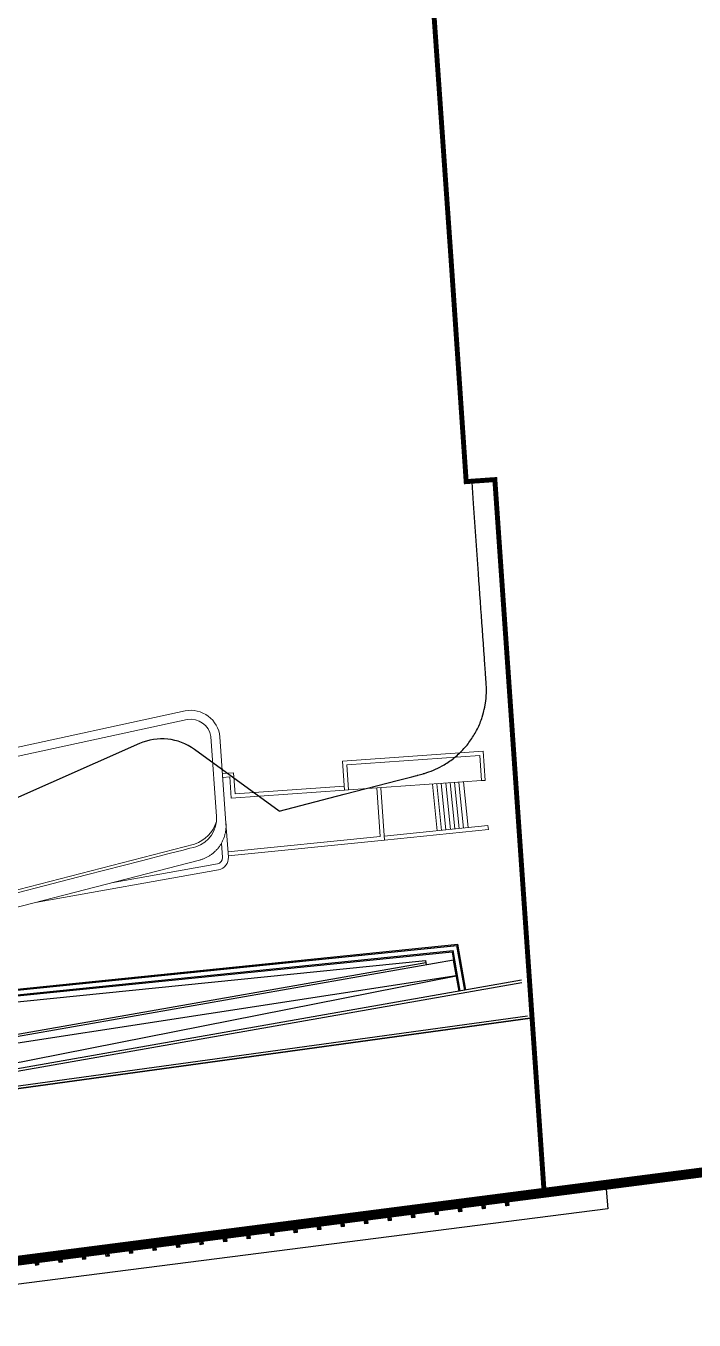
# Model space of a CAD drawing. Header units: millimetres. Extents: x 50357 to 985146, y 723188 to 1803594.
# Drawn here: x 832309.5 to 832343.3, y 817925.4 to 817990.9 of the extents above; entities that cross this region are included whole.
import ezdxf
from ezdxf.xclip import XClip

# ---------------------------------------------------------------- set-up
doc = ezdxf.new("R2010")
doc.units = ezdxf.units.MM
doc.header["$LTSCALE"] = 3
doc.header["$MEASUREMENT"] = 0
for name, pattern in [('B0703', [4.6875, 3.125, -1.5625]), ('DIVIDE', [1.25, 0.5, -0.25, 0, -0.25, 0, -0.25]), ('PHANTOM2', [1.25, 0.625, -0.125, 0.125, -0.125, 0.125, -0.125]), ('x-baseplan$0$DGN Style 2', [1.94727e-06, 0, -1.94727e-06]), ('x-boundary$0$DGN Style 4', [76.563414, 38.257796, -19.128898, 0.047822, -19.128898])]:
    doc.linetypes.add(name, pattern=pattern)
for name, color, linetype in [('00_Xref', 7, 'Continuous'), ('LWK-GA_WALL', 8, 'Continuous'), ('LWK-MA_PAVING BANDING', 8, 'Continuous'), ('LWK-PROMENADE BALLUSTRADE', 8, 'Continuous'), ('Proposed Louvre wall', 4, 'Continuous'), ('UAJ-00XREF', 7, 'Continuous'), ('UAJ-90.5LAND', 8, 'Continuous'), ('UAJ_MID_ROOF', 3, 'Continuous')]:
    doc.layers.add(name, color=color, linetype=linetype)
for name, color, linetype, lineweight in [('UAJ-08META', 8, 'Continuous', 9), ('UAJ-24STAI-c', 8, 'Continuous', 9), ('UAJ-34RAIL-a', 1, 'Continuous', 13)]:
    doc.layers.add(name, color=color, linetype=linetype, lineweight=lineweight)
doc.layers.add('x-baseplan$0$AR-ROAD_AR_BS_MI_', color=7, linetype='Continuous', true_color=0x6d6d6d)
doc.layers.add('x-boundary$0$AR-SIMS_BL_', color=7, linetype='x-boundary$0$DGN Style 4', true_color=0xff0505)
pattern_1 = [(315, (-2836.0025, 3466.4423), (1.767767, 1.767767), []), (45, (-2836.0025, 3466.4423), (-1.767767, 1.767767), [])]

# ---------------------------------------------------------------- blocks, each defined once
blk = doc.blocks.new('x-baseplan')
at = {"layer": 'x-baseplan$0$AR-ROAD_AR_BS_MI_', "linetype": 'x-baseplan$0$DGN Style 2', "lineweight": 0, "flags": 128}
blk.add_lwpolyline([(834687.683, 817936.854), (834552.251, 817919.489)], dxfattribs=at)
blk = doc.blocks.new('PROMENADE BALLUSTRADE')
at = {"layer": 'LWK-PROMENADE BALLUSTRADE'}
h = blk.add_hatch(dxfattribs=at)
h.set_pattern_fill('_USER', color=8, scale=2.5, angle=-45, double=1, pattern_type=0)
h.set_pattern_definition(pattern_1)
edge = h.paths.add_edge_path()
edge.add_line((-17, 43), (-17, 187))
edge.add_arc((-8, 187), 9, 90, 180, ccw=False)
edge.add_line((-8, 196), (-8, 190))
edge.add_arc((-8, 187), 3, 90, 180)
edge.add_line((-11, 187), (-11, 43))
edge.add_arc((-8, 43), 3, 180, 270)
edge.add_line((-8, 40), (-8, 34))
edge.add_arc((-8, 43), 9, 180, 270, ccw=False)
h = blk.add_hatch(dxfattribs=at)
h.set_pattern_fill('_USER', color=8, scale=2.5, angle=-45, double=1, pattern_type=0)
h.set_pattern_definition(pattern_1)
edge = h.paths.add_edge_path()
edge.add_line((17, 43), (17, 187))
edge.add_arc((8, 187), 9, 0, 90)
edge.add_line((8, 196), (8, 190))
edge.add_arc((8, 187), 3, 0, 90, ccw=False)
edge.add_line((11, 187), (11, 43))
edge.add_arc((8, 43), 3, -90, 0, ccw=False)
edge.add_line((8, 40), (8, 34))
edge.add_arc((8, 43), 9, -90, 0)
blk.add_lwpolyline([(75, 230), (75, 0), (-75, 0), (-75, 230)], close=True, dxfattribs=at)
at = {"layer": 'LWK-PROMENADE BALLUSTRADE', "color": 8}
for points in [[(-32.5, 205), (-67.5, 205)], [(-32.5, 25), (-67.5, 25)], [(-50, 187.5), (-50, 222.5)], [(-50, 7.5), (-50, 42.5)], [(67.5, 205), (32.5, 205)], [(67.5, 25), (32.5, 25)], [(50, 187.5), (50, 222.5)], [(50, 7.5), (50, 42.5)]]:
    blk.add_lwpolyline(points, dxfattribs=at)
at = {"layer": 'LWK-PROMENADE BALLUSTRADE'}
for points in [[(-5, 43, -1), (-11, 43), (-11, 187, -1), (-5, 187)], [(11, 187, 1), (5, 187), (5, 43, 1), (11, 43)]]:
    blk.add_lwpolyline(points, format="xyb", close=True, dxfattribs=at)
at = {"layer": 'LWK-PROMENADE BALLUSTRADE', "color": 8}
for centre in [(-50, 205), (-50, 25), (50, 205), (50, 25)]:
    blk.add_circle(centre, 12.5, dxfattribs=at)
blk = doc.blocks.new('3A35X-MAGP-P-LD-00-0')
at = {"layer": 'LWK-GA_WALL', "lineweight": 30, "ltscale": 0.5}
for points in [[(834651362, 817932119), (834651432, 817931120)], [(834651432, 817931120), (834575926, 817921450)]]:
    blk.add_lwpolyline(points, dxfattribs=at)
at = {"layer": 'LWK-GA_WALL', "ltscale": 0.5, "elevation": 4047}
blk.add_lwpolyline([(834647011, 817931894), (834636163, 817930508), (834621889, 817928712), (834608683, 817926959), (834590467, 817924721), (834569539, 817921947), (834552150, 817919745), (834551322, 817919445), (834529685, 817911079), (834518657, 817906847), (834506366, 817902183), (834496343, 817898357), (834485453, 817894209), (834473244, 817889480), (834460256, 817884558), (834451189, 817881116), (834434617, 817874777)], dxfattribs=at)
at = {"layer": 'LWK-GA_WALL', "lineweight": 30, "ltscale": 0.5, "elevation": 4047}
blk.add_lwpolyline([(834647049, 817931596), (834636200, 817930210), (834621928, 817928414), (834608721, 817926661), (834590505, 817924424), (834569578, 817921650), (834552220, 817919452), (834551427, 817919164), (834529793, 817910799), (834518764, 817906567), (834506473, 817901903), (834496450, 817898077), (834485560, 817893929), (834473351, 817889200), (834460362, 817884277), (834451296, 817880835), (834434724, 817874497)], dxfattribs=at)
at = {"layer": 'LWK-MA_PAVING BANDING', "ltscale": 0.5}
for p, q in [((834604588, 817940457, 0), (834643798, 817944444, 0)), ((834643624, 817943700, 0), (834606395, 817937151, 0))]:
    blk.add_line(p, q, dxfattribs=at)
for points in [[(834634789, 817951233), (834638077, 817952087), (834640826, 817952800), (834641513, 817952978), (834641685, 817953023), (834641771, 817953045), (834641793, 817953050), (834641804, 817953053), (834641812, 817953055), (834642085, 817953129), (834642093, 817953132), (834642103, 817953134), (834642113, 817953137), (834642122, 817953140), (834642141, 817953145), (834642258, 817953181), (834642373, 817953221), (834642487, 817953263), (834642599, 817953308), (834642710, 817953357), (834642820, 817953408), (834642929, 817953463), (834643036, 817953520), (834643142, 817953581), (834643210, 817953623), (834643279, 817953666), (834643346, 817953711), (834643413, 817953756), (834643479, 817953803), (834643544, 817953851), (834643608, 817953901), (834643671, 817953951), (834643733, 817954003), (834643795, 817954056), (834643855, 817954110), (834643914, 817954165), (834643973, 817954221), (834644030, 817954278), (834644086, 817954336), (834644141, 817954396), (834644195, 817954456), (834644248, 817954517), (834644299, 817954579), (834644350, 817954643), (834644399, 817954707), (834644447, 817954772), (834644494, 817954838), (834644540, 817954904), (834644584, 817954972), (834644627, 817955041), (834644669, 817955110), (834644710, 817955180), (834644749, 817955250), (834644787, 817955322), (834644824, 817955394), (834644859, 817955466), (834644893, 817955540), (834644926, 817955614), (834644957, 817955688), (834644987, 817955764), (834645015, 817955839), (834645042, 817955916), (834645068, 817955991), (834645104, 817956108), (834645136, 817956226), (834645156, 817956305), (834645174, 817956381), (834645199, 817956501), (834645221, 817956621), (834645233, 817956699), (834645250, 817956820), (834645262, 817956941), (834645269, 817957021), (834645274, 817957102), (834645278, 817957182), (834645280, 817957325), (834645280, 817957406), (834645279, 817957425), (834645279, 817957445), (834645279, 817957456), (834645278, 817957464), (834645268, 817957699), (834645264, 817957750), (834645264, 817957760), (834645262, 817957782), (834645261, 817957804), (834645257, 817957848), (834645254, 817957893), (834645251, 817957937), (834645245, 817958025), (834645239, 817958114), (834645232, 817958202), (834645229, 817958247), (834645226, 817958291), (834645220, 817958379), (834645213, 817958468), (834645201, 817958645), (834645195, 817958734), (834645188, 817958822), (834645176, 817958999), (834645163, 817959176), (834645151, 817959354), (834645126, 817959708), (834645100, 817960062), (834645075, 817960416), (834645050, 817960770), (834645025, 817961124), (834645000, 817961478), (834644975, 817961833), (834644950, 817962187), (834644925, 817962541), (834644900, 817962895), (834644875, 817963249), (834644824, 817963957), (834644774, 817964666), (834644724, 817965374), (834644674, 817966082), (834644624, 817966791), (834644547, 817967885)], [(834644196, 817942176), (834643798, 817944444)]]:
    blk.add_lwpolyline(points, dxfattribs=at)
at = {"layer": 'LWK-MA_PAVING BANDING', "ltscale": 0.5, "elevation": 0}
blk.add_lwpolyline([(834634789, 817951233), (834630495, 817954351, 0.267258), (834627717, 817954646), (834611980, 817947682, 0.443097), (834611141, 817945151), (834611168, 817945102)], format="xyb", dxfattribs=at)
at = {"layer": 'LWK-MA_PAVING BANDING', "ltscale": 0.5, "elevation": 0, "flags": 128}
blk.add_lwpolyline([(834647500, 817940768), (834606746, 817935156), (834606396, 817937149), (834606072, 817937094, 0.157628), (834604979, 817936514), (834604215, 817935777, -0.176318), (834600278, 817934024), (834579253, 817932554), (834543070, 817930025)], format="xyb", dxfattribs=at)
at = {"layer": 'Proposed Louvre wall', "linetype": 'B0703', "extrusion": (7.20637e-08, -1.03084e-06, 1)}
blk.add_lwpolyline([(834631984, 817952207), (834631984, 817952207)], dxfattribs=at)
at = {"layer": 'UAJ-08META', "color": 2}
for p, q in [((834630028, 817956306), (834613640, 817952729)), ((834630127, 817955871), (834613694, 817952283)), ((834631616, 817950966, 24202), (834631333, 817955006)), ((834637995, 817953764), (834645124, 817954263)), ((834638098, 817952293), (834637995, 817953764)), ((834644951, 817954050), (834638208, 817953579)), ((834645039, 817952778), (834644951, 817954050)), ((834645124, 817954263), (834645227, 817952791)), ((834638208, 817953579), (834638297, 817952307)), ((834645227, 817952791), (834645039, 817952778)), ((834638297, 817952307), (834638098, 817952293))]:
    blk.add_line(p, q, dxfattribs=at)
for points in [[(834632095, 817950620), (834631789, 817954995)], [(834630749, 817948752), (834630784, 817948761), (834630819, 817948771), (834630854, 817948782), (834630889, 817948794), (834630924, 817948806), (834630959, 817948820), (834630994, 817948834), (834631028, 817948849), (834631063, 817948864), (834631097, 817948881), (834631132, 817948898), (834631166, 817948917), (834631199, 817948936), (834631233, 817948955), (834631266, 817948976), (834631299, 817948998), (834631332, 817949020), (834631364, 817949043), (834631396, 817949067), (834631427, 817949091), (834631458, 817949117), (834631489, 817949143), (834631518, 817949170), (834631548, 817949198), (834631577, 817949226), (834631605, 817949255), (834631632, 817949285), (834631659, 817949315), (834631686, 817949346), (834631711, 817949378), (834631736, 817949410), (834631760, 817949442), (834631784, 817949476), (834631806, 817949510), (834631828, 817949544), (834631849, 817949579), (834631869, 817949614), (834631889, 817949649), (834631907, 817949685), (834631925, 817949722), (834631942, 817949758), (834631958, 817949795), (834631973, 817949832), (834631988, 817949869), (834632001, 817949907), (834632014, 817949945), (834632025, 817949983), (834632036, 817950021), (834632046, 817950059), (834632055, 817950097), (834632063, 817950135), (834632071, 817950173), (834632077, 817950211), (834632083, 817950249), (834632088, 817950287), (834632092, 817950325), (834632095, 817950362), (834632097, 817950400), (834632099, 817950437), (834632100, 817950474), (834632100, 817950511), (834632099, 817950548), (834632097, 817950584), (834632095, 817950620)], [(834591812, 817938706), (834630749, 817948752)]]:
    blk.add_lwpolyline(points, dxfattribs=at)
blk.add_polyline3d([(834591637, 817939384, 12101), (834591817, 817939430, 12101), (834592166, 817939520, 12101), (834592865, 817939701, 12101), (834619433, 817946555, 12101), (834625026, 817947998, 12101), (834627823, 817948719, 12101), (834629221, 817949080, 12101), (834629920, 817949260, 12101), (834630270, 817949351, 12101), (834630445, 817949396, 12101), (834630568, 817949428, 12101)], dxfattribs=at)
for centre, radius, start, end in [((834630297, 817954829), 1502, 6.36545, 100.30025), ((834630294, 817954831), 1053, 9.56882, 99.17397), ((834630113, 817950864, 24202), 1507, 287.59073, 3.86465)]:
    blk.add_arc(centre, radius, start, end, dxfattribs=at)
at = {"layer": 'UAJ-24STAI-c'}
for p, q in [((834642545, 817952604), (834642786, 817950241)), ((834642770, 817952620), (834643009, 817950264)), ((834642994, 817952635), (834643233, 817950287)), ((834643219, 817952651), (834643457, 817950310)), ((834643444, 817952667), (834643681, 817950332)), ((834643668, 817952682), (834643905, 817950355)), ((834643893, 817952691), (834644129, 817950378)), ((834644117, 817952714), (834644352, 817950401))]:
    blk.add_line(p, q, dxfattribs=at)
at = {"layer": 'UAJ-34RAIL-a'}
for p, q in [((834631920, 817953136), (834632482, 817953175)), ((834632482, 817953175), (834632552, 817952106)), ((834632297, 817952961), (834631934, 817952936)), ((834632365, 817951892), (834632297, 817952961)), ((834632552, 817952106), (834638084, 817952492)), ((834638297, 817952307), (834645039, 817952778)), ((834639735, 817952407), (834639898, 817949948)), ((834640117, 817949769), (834639934, 817952421)), ((834638098, 817952293), (834632365, 817951892)), ((834632216, 817948901), (834632095, 817950620)), ((834639898, 817949948), (834632198, 817949164)), ((834632212, 817948965), (834640117, 817949769)), ((834612319, 817944873), (834630503, 817949565)), ((834631866, 817949608), (834631917, 817948880)), ((834631670, 817948564), (834626296, 817947603)), ((834622450, 817946610), (834631723, 817948268))]:
    blk.add_line(p, q, dxfattribs=at)
at = {"layer": 'UAJ-34RAIL-a', "color": 8}
for p, q in [((834645363, 817950503), (834640103, 817949968)), ((834645383, 817950305), (834645363, 817950503)), ((834640117, 817949769), (834645383, 817950305))]:
    blk.add_line(p, q, dxfattribs=at)
at = {"layer": 'UAJ-34RAIL-a'}
for centre, radius, start, end in [((834629946, 817951215), 1742, 288.64013, 342.94145), ((834631618, 817948859), 300, 280.06672, 4.06805), ((834631618, 817948859), 600, 280.13586, 3.99891)]:
    blk.add_arc(centre, radius, start, end, dxfattribs=at)
at = {"layer": 'UAJ-90.5LAND', "ltscale": 0.5}
for p, q in [((834604583, 817940506, 0), (834643839, 817944498, 0)), ((834604589, 817940447, 0), (834643789, 817944433, 0)), ((834604612, 817940218, 0), (834643600, 817944182, 0)), ((834604618, 817940158, 0), (834643550, 817944117, 0)), ((834643550, 817944117, 0), (834643624, 817943700, 0)), ((834604649, 817939860, 0), (834642202, 817943678, 0)), ((834643624, 817943700, 0), (834606395, 817937151, 0))]:
    blk.add_line(p, q, dxfattribs=at)
for points in [[(834644246, 817942185), (834643839, 817944498)], [(834643960, 817942135), (834643600, 817944182)], [(834644187, 817942175), (834643789, 817944433)], [(834643901, 817942124), (834643624, 817943700)]]:
    blk.add_lwpolyline(points, dxfattribs=at)
at = {"layer": 'UAJ-90.5LAND', "elevation": 0}
for points in [[(834606050, 817937217), (834642219, 817943580)], [(834642202, 817943678), (834642241, 817943457)], [(834606673, 817935575), (834643762, 817942912), (834606395, 817937151)], [(834647066, 817942681), (834606673, 817935575), (834606746, 817935156), (834647500, 817940768)], [(834647075, 817942556), (834606817, 817935473), (834606849, 817935296), (834647368, 817940876)]]:
    blk.add_lwpolyline(points, dxfattribs=at)
blk.add_lwpolyline([(834647500, 817940768), (834606746, 817935156), (834606396, 817937149), (834606072, 817937094, 0.157628), (834604979, 817936514), (834604215, 817935777, -0.176318), (834600278, 817934024), (834579253, 817932554), (834543070, 817930025)], format="xyb", dxfattribs=at)
at = {"layer": 'UAJ_MID_ROOF', "color": 8, "linetype": 'Continuous', "ltscale": 10}
for p, q in [((834637081, 817949581), (834637081, 817949581)), ((834637230, 817949601), (834637230, 817949601))]:
    blk.add_line(p, q, dxfattribs=at)
at = {"layer": 'LWK-PROMENADE BALLUSTRADE', "color": 2}
for p, rotation in [((834646324, 817931503, 4047), 187.2803119752081), ((834640372, 817930743, 4047), 187.2803119752081), ((834641562, 817930895, 4047), 187.2803119752081), ((834642753, 817931047, 4047), 187.2803119752081), ((834643943, 817931199, 4047), 187.2803119752081), ((834645133, 817931351, 4047), 187.2803119752081), ((834635610, 817930136, 4047), 187.1717514235347), ((834636801, 817930287, 4047), 187.2803119752081), ((834637991, 817930439, 4047), 187.2803119752081), ((834639182, 817930591, 4047), 187.2803119752081), ((834630848, 817929537, 4047), 187.1717514235347), ((834632039, 817929686, 4047), 187.1717514235347), ((834633229, 817929836, 4047), 187.1717514235347), ((834634420, 817929986, 4047), 187.1717514235347), ((834624895, 817928788, 4047), 187.1717514235347), ((834626086, 817928937, 4047), 187.1717514235347), ((834627276, 817929087, 4047), 187.1717514235347), ((834628467, 817929237, 4047), 187.1717514235347), ((834629657, 817929387, 4047), 187.1717514235347), ((834622514, 817928488, 4047), 187.1717514235347), ((834623704, 817928638, 4047), 187.1717514235347)]:
    blk.add_blockref('PROMENADE BALLUSTRADE', p, dxfattribs=dict(at, rotation=rotation))

msp = doc.modelspace()

# ---------------------------------------------------------------- linework, layer by layer
at = {"linetype": 'PHANTOM2', "ltscale": 60, "const_width": 0.25}
msp.add_lwpolyline([(832327.8978, 818055.6325), (832330.9916, 818011.4407), (832328.7478, 818011.2836), (832330.9935, 817979.1978), (832331.7657, 817967.859), (832333.2172, 817967.9604), (832335.7145, 817931.8786), (832334.3264, 817931.6033), (832239.8434, 817919.4891), (832197.2472, 817903.2275), (832181.244, 818132.2001)], dxfattribs=at)
at = {"layer": 'x-boundary$0$AR-SIMS_BL_', "linetype": 'DIVIDE', "ltscale": 100, "const_width": 0.5, "flags": 128}
msp.add_lwpolyline([(832733.8677, 817983.187), (832239.8277, 817919.53), (832111.5897, 817870.527), (832102.8647, 817865.696), (832071.0667, 817838.339), (832060.9327, 817828.353), (832043.9047, 817806.204), (832031.5907, 817785.985), (832027.0217, 817778.228), (832022.2117, 817763.541), (832017.1137, 817754.386), (832010.1317, 817751.133), (831944.2867, 817748.878), (831920.5817, 817748.661), (831890.3287, 817748.836), (831857.3377, 817749.703), (831793.2247, 817749.39), (831782.7147, 817750.288), (831768.4667, 817753.147), (831767.5387, 817754.682), (831763.1397, 817754.941), (831756.0777, 817749.278), (831747.1057, 817748.673), (831732.0137, 817752.193), (831700.5497, 817774.957, -0.0868696), (831642.5587, 817841.557), (831638.9727, 817849.526), (831637.5927, 817873.199), (831638.1037, 817999.932), (831638.7017, 818019.469), (831638.1897, 818024.558), (831638.1857, 818042.647), (831636.5817, 818071.095), (831637.9567, 818103.034, -0.0940633), (831663.1482, 818171.0835, -0.0902781), (831696.8787, 818209.372), (831697.3417, 818241.21, -0.0189096), (831698.8777, 818271.75), (831927.6277, 818271.919), (832016.4187, 818399.497), (832054.1647, 818373.349), (832043.4187, 818358.183), (832033.6477, 818343.554), (832028.4887, 818336.18), (832018.7477, 818321.969), (832027.9817, 818315.216), (832024.2167, 818309.828), (832016.1397, 818297.509), (832009.6507, 818288.942, -0.1752059), (832002.8297, 818286.336), (831993.9417, 818287.923, 0.2323257), (831980.8217, 818283.101, 0.1362325), (831973.5537, 818270.395), (831964.7687, 818250.389), (831958.5877, 818237.545), (831952.2467, 818226.052), (831940.2547, 818207.069), (831930.3427, 818191.422), (831917.6227, 818171.079), (831905.9867, 818151.816), (831901.8247, 818145.524), (831897.1537, 818137.723), (831863.4657, 818082.258), (831855.9057, 818069.588), (831847.0977, 818055.423, 0.2107846), (831845.5377, 818024.07, 0.1803051), (831862.8517, 818003.891, 0.1721578), (831887.3727, 817999.157, 0.1021896), (831901.0037, 818003.679), (831908.7767, 818008.735), (831924.1967, 818018.98), (831951.9687, 818037.348), (831984.6707, 818058.952), (831998.0117, 818067.872), (832040.1507, 818095.842, 0.0821189), (832048.1607, 818101.886, -0.0111337), (832057.6547, 818110.415), (832066.4007, 818118.816), (832071.2177, 818114.163), (832075.0527, 818117.774), (832082.3727, 818124.931), (832102.6847, 818144.448), (832110.8387, 818152.193), (832113.8157, 818152.175), (832115.9387, 818156.445, -0.6859753), (832121.4247, 818155.332, -0.0959867), (832121.3627, 818152.667), (832125.8727, 818169.874), (832147.2697, 818175.04, -0.2423535), (832132.2207, 818128.772), (832182.8127, 818132.308), (832180.0367, 818172.006), (832186.3537, 818180.933, 0.1039453), (832221.2897, 818164.791, 0.0281485), (832248.1107, 818159.716), (832258.4757, 818156.56, 0.0121811), (832267.7447, 818154.03, 0.0118169), (832277.2727, 818153.626, 0.018959), (832315.2027, 818154.46), (832318.1327, 818155.389), (832322.1467, 818155.668), (832325.1767, 818155.154, 0.0049787), (832335.1617, 818156.042), (832348.4387, 818157.365, -0.0231603), (832380.4749, 818159.0629), (832536.2257, 818160.097), (832540.8247, 818160.197), (832544.8747, 818160.663), (832548.8037, 818161.751, 0.0889442), (832555.8397, 818167.266, 0.0912828), (832560.3477, 818174.674, 0.0618581), (832561.6897, 818180.136), (832568.2817, 818180.535), (832592.3357, 818180.912, 0.0773406), (832596.7813, 818172.2777, 0.267473), (832607.6208, 818167.4601, 0.0363773), (832624.8358, 818170.543, 0.2494227), (832636.9877, 818181.612), (832653.7147, 818181.874), (832779.4037, 818189.748), (832807.2827, 818191.557), (832809.3927, 818186.835, 0.0736969), (832813.4987, 818181.809), (832894.8667, 818194.473), (832896.2917, 818185.317), (832909.6707, 818190.193), (832915.0797, 818191.158, 0.0490537), (832944.2797, 818199.396), (833024.6097, 818204.417, -0.0621863), (833024.1026, 818151.7194, 0.0557122), (833022.9411, 818100.1676), (833023.5867, 818092.916), (833026.8787, 818073.766), (833029.8137, 818056.387), (833033.6357, 818019.358), (832953.8737, 818008.057), (832858.3697, 817999.878), (832809.5267, 817993.58), (832809.6067, 817992.704), (832779.5267, 817988.807), (832767.8847, 817987.084), (832759.4597, 817986.218), (832733.9507, 817982.99)], format="xyb", close=True, dxfattribs=at)

# ---------------------------------------------------------------- block references
at = {"layer": '00_Xref'}
ref = msp.add_blockref('x-baseplan', (-2312.4073, 0), dxfattribs=at)
XClip(ref).set_block_clipping_path([(834202.4041511728, 818417.7787976695), (834906.6320897909, 818467.0097314055), (834956.0121295976, 817760.6488927432), (834251.7841909796, 817711.4179590071)])

# ---------------------------------------------------------------- next in the draw order: block references
at = {"layer": 'UAJ-00XREF', "ltscale": 0.5, "xscale": 0.0009999999999999998, "yscale": 0.0009999999999999998, "zscale": 0.0009999999999999998, "rotation": 359.9752874263863}
msp.add_blockref('3A35X-MAGP-P-LD-00-0', (-2665.2105, 360.0263, -0.0001), dxfattribs=at)

doc.saveas('drawing.dxf')
